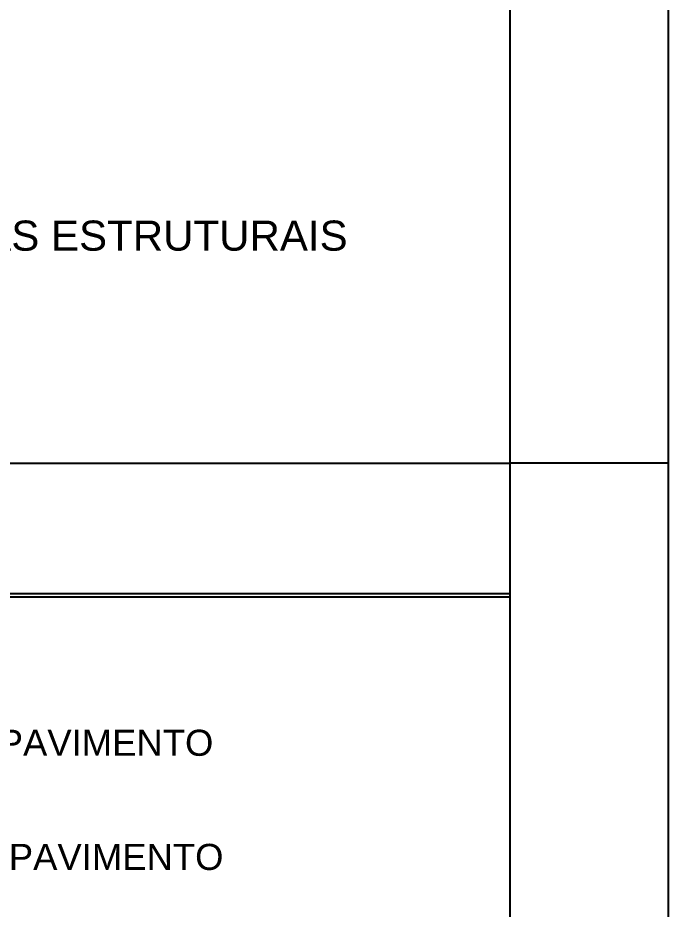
# Model space of a CAD drawing. Extents: x 0 to 119, y 0 to 84.
# Drawn here: x 114.79 to 118.9, y 56.58 to 62.21 of the extents above; entities that cross this region are included whole.
import ezdxf

# ---------------------------------------------------------------- set-up
doc = ezdxf.new("R2010")
doc.units = 0
doc.header["$MEASUREMENT"] = 0
for name, color, linetype in [('3', 7, 'CONTINUOUS'), ('40', 7, 'CONTINUOUS'), ('7', 232, 'CONTINUOUS')]:
    doc.layers.add(name, color=color, linetype=linetype)
doc.styles.add('TQS_ARIAL', font='arial.ttf')

msp = doc.modelspace()

# ---------------------------------------------------------------- linework, layer by layer
at = {"layer": '3', "color": 7, "linetype": 'Continuous'}
for p, q in [((100.4, 59.4), (117.9, 59.4)), ((100.41808, 59.4), (117.874596, 59.4)), ((117.9, 58.574661), (100.4, 58.574661)), ((117.9, 58.554074), (100.4206, 58.554074))]:
    msp.add_line(p, q, dxfattribs=at)
at = {"layer": '40', "linetype": 'Continuous'}
for p, q in [((118.9, 84.099998), (118.9, 29.699798)), ((100.4, 59.4), (117.9, 59.4)), ((100.41808, 59.4), (117.874596, 59.4)), ((118.9, 59.4), (117.9, 59.4))]:
    msp.add_line(p, q, dxfattribs=at)
at = {"layer": '7', "color": 232, "linetype": 'Continuous'}
msp.add_line((117.9, 83.099998), (117.9, 0.999998), dxfattribs=at)

# ---------------------------------------------------------------- texts
at = {"layer": '3', "color": 7, "linetype": 'Continuous', "style": 'TQS_ARIAL'}
msp.add_text(' - NBR 15575-2 - EDIFICAÇÕES HABITACIONAIS - DESEMPENHO - PARTE 2: REQUISITOS PARA OS SISTEMAS ESTRUTURAIS', height=0.19, dxfattribs=at).set_placement((101.008785, 60.74102))
at = {"layer": '40', "linetype": 'Continuous', "style": 'TQS_ARIAL'}
for s, p in [('PILAR QUE NASCE NESTE PAVIMENTO', (111.695328, 57.55215)), ('PILAR QUE MORRE NESTE PAVIMENTO', (111.695328, 56.831609))]:
    msp.add_text(s, height=0.164695, dxfattribs=at).set_placement(p)

doc.saveas('drawing.dxf')
